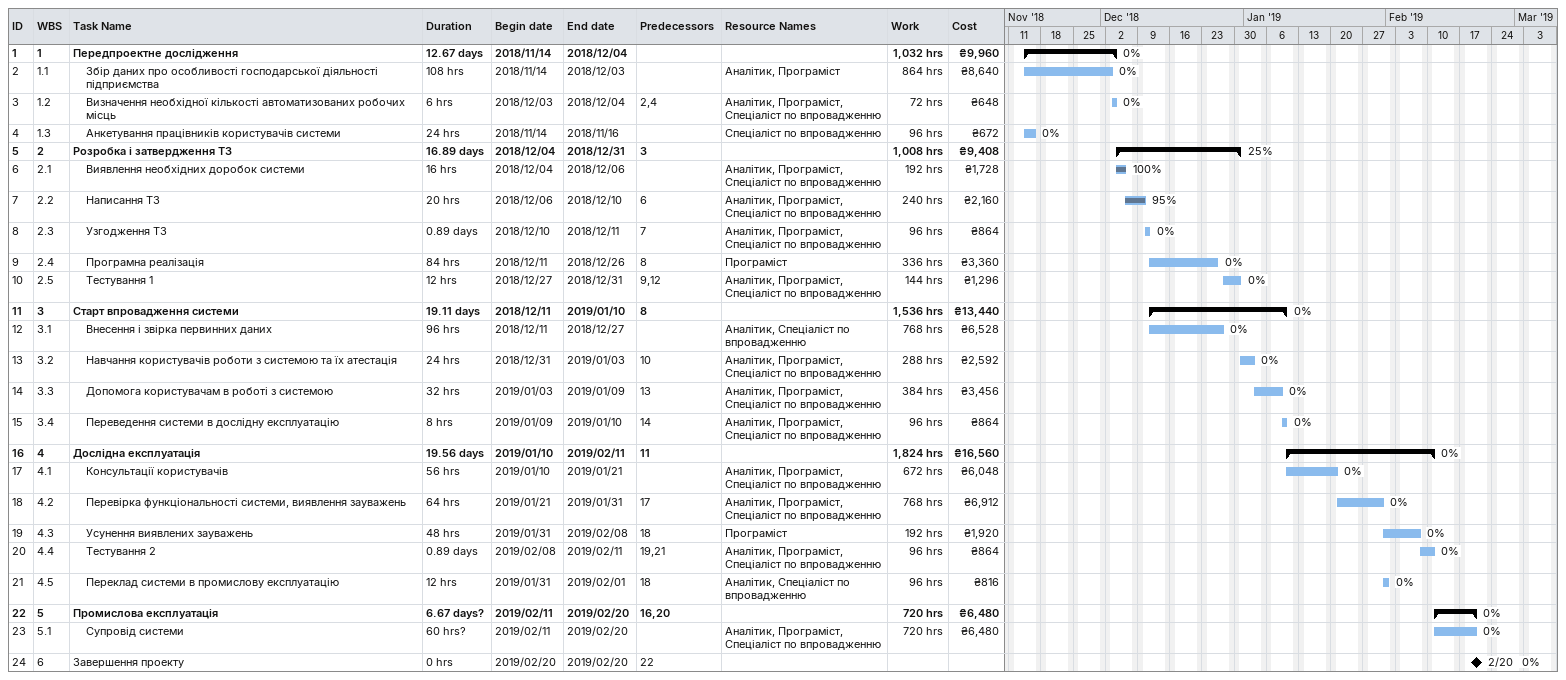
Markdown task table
| ID | WBS | Task | Duration | Start | Finish | Predecessors | Resources | % complete | Work (h) | Cost (₴) |
|---|---|---|---|---|---|---|---|---|---|---|
| 1 | 1 | **Передпроектне дослідження** | 12.67d | 2018-11-14 | 2018-12-04 |  |  | 0 | 1032 | 9960 |
| 2 | 1.1 | Збір даних про особливості господарської діяльності підприємства | 108h | 2018-11-14 | 2018-12-03 |  | Аналітик, Програміст | 0 | 864 | 8640 |
| 3 | 1.2 | Визначення необхідної кількості автоматизованих робочих місць | 6h | 2018-12-03 | 2018-12-04 | 2, 4 | Аналітик, Програміст, Спеціаліст по впровадженню | 0 | 72 | 648 |
| 4 | 1.3 | Анкетування працівників користувачів системи | 24h | 2018-11-14 | 2018-11-16 |  | Спеціаліст по впровадженню | 0 | 96 | 672 |
| 5 | 2 | **Розробка і затвердження ТЗ** | 16.89d | 2018-12-04 | 2018-12-31 | 3 |  | 25 | 1008 | 9408 |
| 6 | 2.1 | Виявлення необхідних доробок системи | 16h | 2018-12-04 | 2018-12-06 |  | Аналітик, Програміст, Спеціаліст по впровадженню | 100 | 192 | 1728 |
| 7 | 2.2 | Написання ТЗ | 20h | 2018-12-06 | 2018-12-10 | 6 | Аналітик, Програміст, Спеціаліст по впровадженню | 95 | 240 | 2160 |
| 8 | 2.3 | Узгодження ТЗ | 0.89d | 2018-12-10 | 2018-12-11 | 7 | Аналітик, Програміст, Спеціаліст по впровадженню | 0 | 96 | 864 |
| 9 | 2.4 | Програмна реалізація | 84h | 2018-12-11 | 2018-12-26 | 8 | Програміст | 0 | 336 | 3360 |
| 10 | 2.5 | Тестування 1 | 12h | 2018-12-27 | 2018-12-31 | 9, 12 | Аналітик, Програміст, Спеціаліст по впровадженню | 0 | 144 | 1296 |
| 11 | 3 | **Старт впровадження системи** | 19.11d | 2018-12-11 | 2019-01-10 | 8 |  | 0 | 1536 | 13440 |
| 12 | 3.1 | Внесення і звірка первинних даних | 96h | 2018-12-11 | 2018-12-27 |  | Аналітик, Спеціаліст по впровадженню | 0 | 768 | 6528 |
| 13 | 3.2 | Навчання користувачів роботи з системою та їх атестація | 24h | 2018-12-31 | 2019-01-03 | 10 | Аналітик, Програміст, Спеціаліст по впровадженню | 0 | 288 | 2592 |
| 14 | 3.3 | Допомога користувачам в роботі з системою | 32h | 2019-01-03 | 2019-01-09 | 13 | Аналітик, Програміст, Спеціаліст по впровадженню | 0 | 384 | 3456 |
| 15 | 3.4 | Переведення системи в дослідну експлуатацію | 8h | 2019-01-09 | 2019-01-10 | 14 | Аналітик, Програміст, Спеціаліст по впровадженню | 0 | 96 | 864 |
| 16 | 4 | **Дослідна експлуатація** | 19.56d | 2019-01-10 | 2019-02-11 | 11 |  | 0 | 1824 | 16560 |
| 17 | 4.1 | Консультації користувачів | 56h | 2019-01-10 | 2019-01-21 |  | Аналітик, Програміст, Спеціаліст по впровадженню | 0 | 672 | 6048 |
| 18 | 4.2 | Перевірка функціональності системи, виявлення зауважень | 64h | 2019-01-21 | 2019-01-31 | 17 | Аналітик, Програміст, Спеціаліст по впровадженню | 0 | 768 | 6912 |
| 19 | 4.3 | Усунення виявлених зауважень | 48h | 2019-01-31 | 2019-02-08 | 18 | Програміст | 0 | 192 | 1920 |
| 20 | 4.4 | Тестування 2 | 0.89d | 2019-02-08 | 2019-02-11 | 19, 21 | Аналітик, Програміст, Спеціаліст по впровадженню | 0 | 96 | 864 |
| 21 | 4.5 | Переклад системи в промислову експлуатацію | 12h | 2019-01-31 | 2019-02-01 | 18 | Аналітик, Спеціаліст по впровадженню | 0 | 96 | 816 |
| 22 | 5 | **Промислова експлуатація** | 6.67d? | 2019-02-11 | 2019-02-20 | 16, 20 |  | 0 | 720 | 6480 |
| 23 | 5.1 | Супровід системи | 60h? | 2019-02-11 | 2019-02-20 |  | Аналітик, Програміст, Спеціаліст по впровадженню | 0 | 720 | 6480 |
| 24 | 6 | Завершення проекту | 0h | 2019-02-20 | 2019-02-20 | 22 |  | 0 |  |  |
